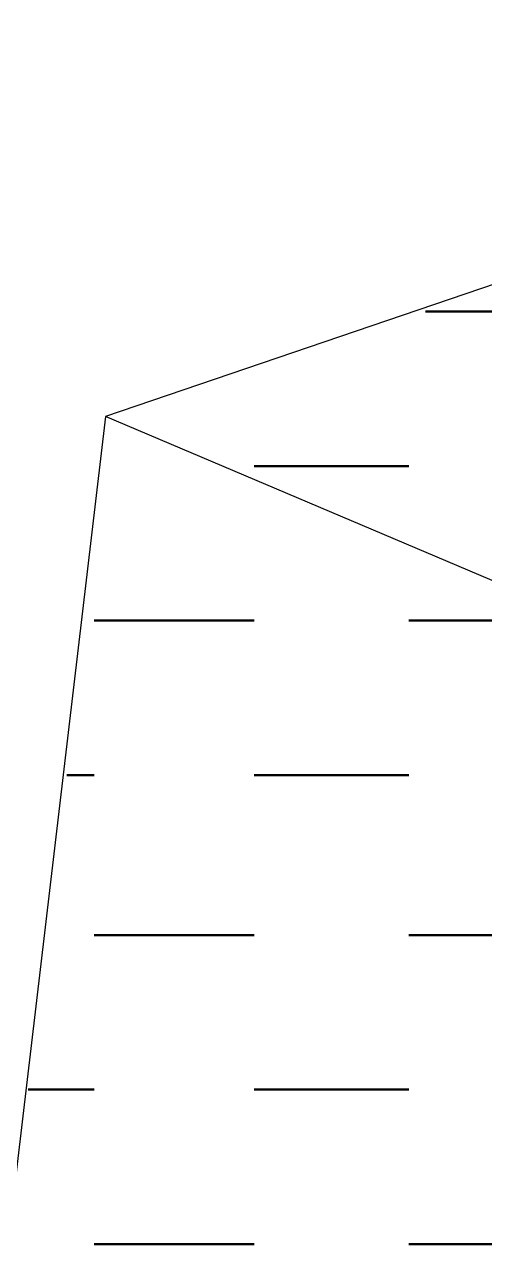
# Model space of a CAD drawing. Header units: inches. Extents: x -351 to 2582, y -266 to 144.
# Drawn here: x 227.5887 to 227.7324, y -50.7226 to -50.3392 of the extents above; entities that cross this region are included whole.
import ezdxf

# ---------------------------------------------------------------- set-up
doc = ezdxf.new("R2010")
doc.units = ezdxf.units.IN
doc.header["$MEASUREMENT"] = 0
doc.layers.add('PDF2_Geometry', color=7, linetype='Continuous')
doc.layers.add('WALL', color=7, linetype='Continuous')

# ---------------------------------------------------------------- blocks, each defined once
blk = doc.blocks.new('A$C5888202B')
at = {"layer": 'PDF2_Geometry', "lineweight": 25}
for p, q in [((-1.37499, -1.75862), (-2.96696, -2.30037)), ((-2.96696, -2.30037), (-3.0779, -3.23966)), ((-2.73584, -2.39837), (-2.96696, -2.30037))]:
    blk.add_line(p, q, dxfattribs=at)
at = {"layer": 'PDF2_Geometry', "lineweight": 50}
for p, q in [((-2.85972, -2.26524), (-2.8135, -2.26524)), ((-2.91704, -2.31701), (-2.86527, -2.31701)), ((-2.97066, -2.36879), (-2.91704, -2.36879)), ((-2.86527, -2.36879), (-2.8135, -2.36879)), ((-2.9799, -2.42056), (-2.97066, -2.42056)), ((-2.91704, -2.42056), (-2.86527, -2.42056)), ((-2.97066, -2.47418), (-2.91704, -2.47418)), ((-2.86527, -2.47418), (-2.8135, -2.47418)), ((-2.99285, -2.52595), (-2.97066, -2.52595)), ((-2.91704, -2.52595), (-2.86527, -2.52595)), ((-2.97066, -2.57772), (-2.91704, -2.57772)), ((-2.86527, -2.57772), (-2.81719, -2.57772))]:
    blk.add_line(p, q, dxfattribs=at)
at = {"layer": 'PDF2_Geometry', "color": 8, "lineweight": -3, "true_color": 0x7f7f7f}
blk.add_solid([(-3.3534, -2.13397), (-2.93368, -2.13397), (-3.18699, -2.22087)], dxfattribs=at)

msp = doc.modelspace()

# ---------------------------------------------------------------- block references
at = {"layer": 'WALL', "color": 0, "ltscale": 0.5, "xscale": 0.932005603524069, "yscale": 0.932005603524069, "zscale": 0.932005603524069}
msp.add_blockref('A$C5888202B', (230.37919, -48.3176), dxfattribs=at)

doc.saveas('drawing.dxf')
